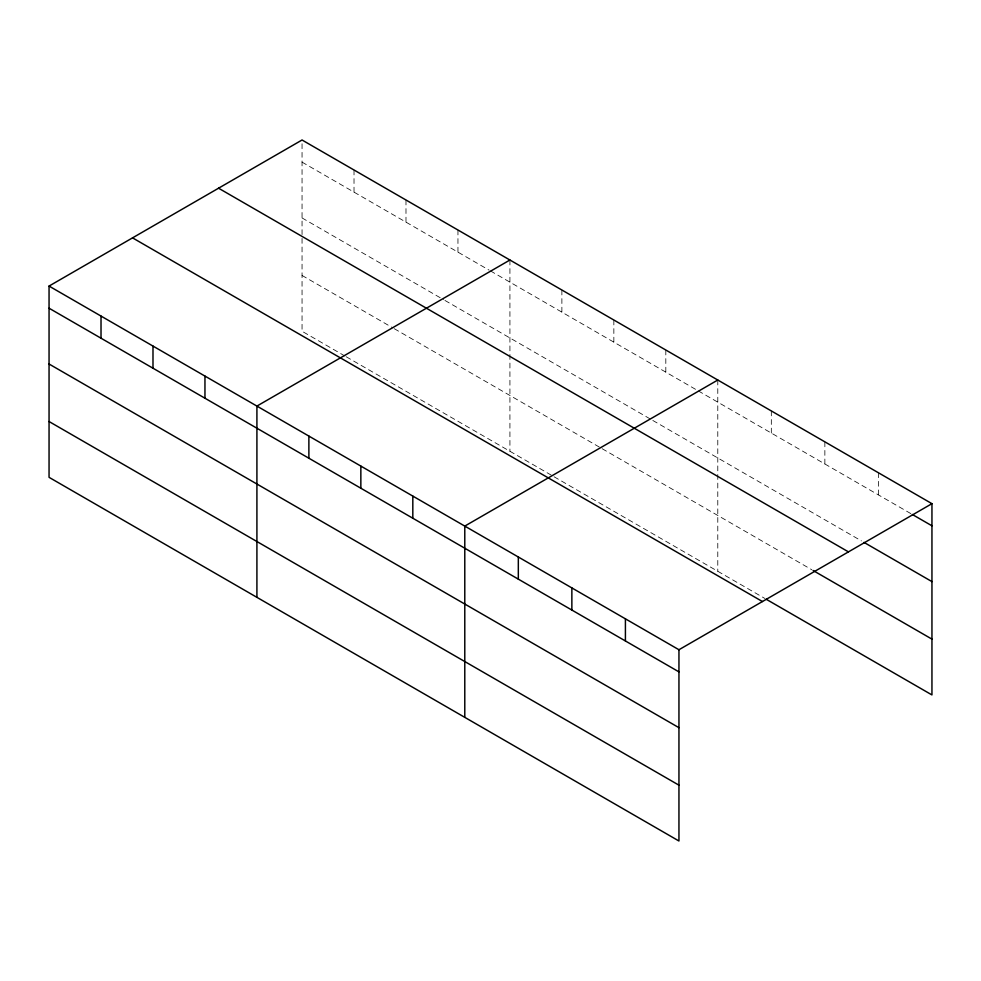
<?xml version="1.0" encoding="UTF-8"?>
<svg xmlns="http://www.w3.org/2000/svg" width="981" height="981" viewBox="0 0 981 981"><rect width="100%" height="100%" fill="white"/><g stroke="black" fill="none" stroke-linecap="round" stroke-linejoin="round"><path stroke-width="0.74" stroke-dasharray="4.91 3.68" d="M302.05 234.594L302.05 140.001M302.05 162.135L489.127 270.143M490.426 270.891L697 390.156M698.3 390.904L911.055 513.737M302.05 217.941L443.657 299.708M444.957 300.456L651.531 419.709M652.831 420.469L861.428 540.899M302.05 275.453L392.989 327.948M394.288 328.709L600.863 447.961M602.162 448.709L811.814 569.753M344.92 356.017L302.05 331.259L302.05 236.102M346.219 356.765L552.793 476.018M554.093 476.778L764.8 598.422M878.412 472.756L878.412 494.89M824.862 441.842L824.862 463.976M771.324 410.941L771.324 433.062M717.785 380.027L717.785 571.285M665.817 350.021L665.817 372.155M613.848 320.014L613.848 342.148M561.88 290.02L561.88 312.142M509.924 260.014L509.924 451.272M457.955 230.008L457.955 252.142M405.987 200.014L405.987 222.135M354.018 170.007L354.018 192.141"/><path stroke-width="1.47" d="M678.95 727.681L678.95 649.741L49.05 286.072L49.05 477.33L678.95 840.999L678.95 727.681L49.05 364.012M766.1 599.183L931.95 694.928L931.95 503.67L302.05 140.001L49.05 286.072M509.924 260.014L256.912 406.085L256.912 597.343M717.785 380.027L464.786 526.098L464.786 717.356M678.95 649.741L931.95 503.67M912.367 514.498L931.95 525.804M864.04 542.407L931.95 581.61M218.567 188.205L848.455 551.874M813.114 570.513L931.95 639.122M132.545 237.868L762.433 601.537M49.05 308.206L678.95 671.875M49.05 421.523L678.95 785.18M625.412 618.827L625.412 640.961M571.862 587.913L571.862 610.047M518.324 557L518.324 579.133M412.817 496.092L412.817 518.226M360.849 466.085L360.849 488.219M308.88 436.079L308.88 458.213M204.955 376.079L204.955 398.212M152.987 346.072L152.987 368.206M101.018 316.078L101.018 338.212"/></g></svg>
